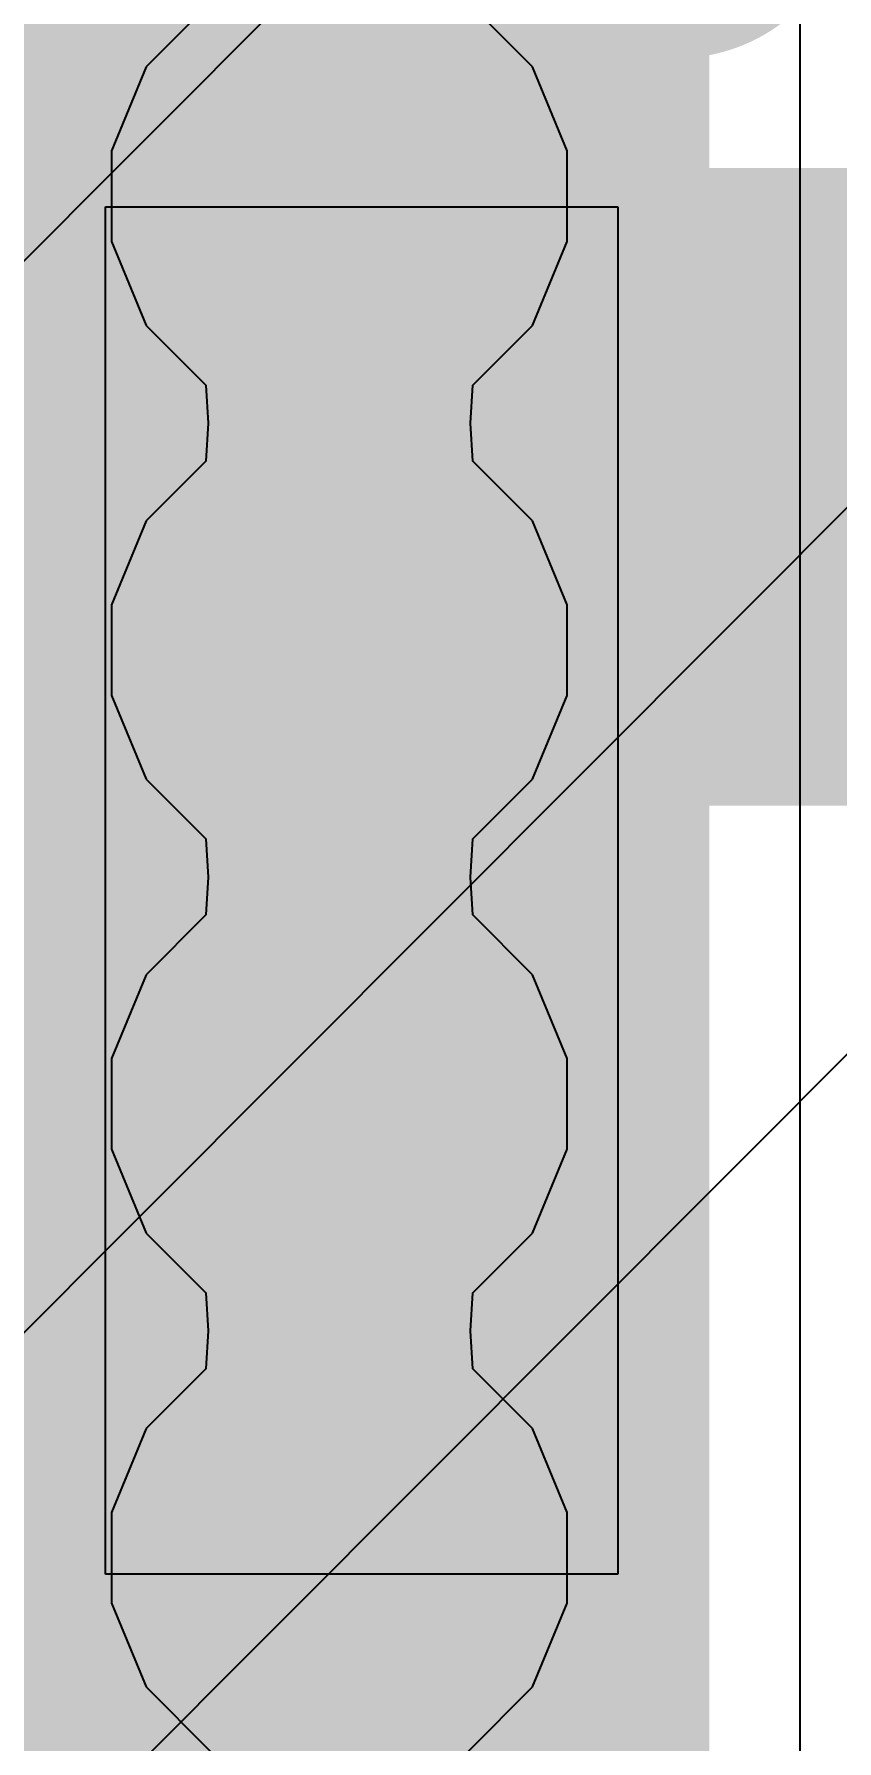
# Model space of a CAD drawing. Header units: inches. Extents: x -6 to 5433, y -4 to 5447.
# Drawn here: x 11.059 to 12.562, y 15.294 to 18.489 of the extents above; entities that cross this region are included whole.
import ezdxf

# ---------------------------------------------------------------- set-up
doc = ezdxf.new("R2010")
doc.units = ezdxf.units.IN
for name, color, linetype in [('Bottom Layer', 5, 'Continuous'), ('Bottom Overlay', 54, 'Continuous'), ('Bottom Paste', 16, 'Continuous'), ('Bottom Solder', 6, 'Continuous'), ('Drill Drawing', 1, 'Continuous'), ('Ground', 16, 'Continuous'), ('Power', 76, 'Continuous'), ('Top Layer', 1, 'Continuous'), ('Top Paste', 8, 'Continuous'), ('Top Solder', 216, 'Continuous'), ('Via Holes', 16, 'Continuous')]:
    doc.layers.add(name, color=color, linetype=linetype)
doc.styles.add('Arial', font='', dxfattribs={"height": 0.2})
doc.styles.get('Arial').set_extended_font_data('Arial')

# ---------------------------------------------------------------- blocks, each defined once
blk = doc.blocks.new('TL3340AF160QG_33')
at = {"layer": 'Top Solder'}
blk.add_line((0.7722, 1.9528), (-5441.5052, 5436.5959), dxfattribs=at)
blk = doc.blocks.new('WQFN_30_EP_2_5_4_5__43')
at = {"layer": 'Top Layer'}
blk.add_hatch(color=1, dxfattribs=at).paths.add_polyline_path([(0.6, 1.6), (0.6, -1.6), (-0.6, -1.6), (-0.6, 1.6)])
at = {"layer": 'Top Solder'}
blk.add_hatch(color=216, dxfattribs=at).paths.add_polyline_path([(0.6508, 1.6508), (0.6508, -1.6508), (-0.6508, -1.6508), (-0.6508, 1.6508)])
at = {"layer": 'Top Paste'}
for p, q in [((-0.48, 1.28), (-0.48, 1.28)), ((-0.48, 1.28), (0.48, 1.28)), ((-0.48, -1.28), (-0.48, 1.28)), ((0.48, 1.28), (0.48, -1.28)), ((0.48, -1.28), (-0.48, -1.28))]:
    blk.add_line(p, q, dxfattribs=at)
at = {"layer": 'Top Solder'}
for p in [(0.6841, 1.9024), (1.4499, 1.6459)]:
    blk.add_line(p, (-5421.1797, -5430.6074), dxfattribs=at)
blk = doc.blocks.new('C___0603_B_175')
at = {"layer": 'Bottom Layer'}
for points in [[(-1.143, -0.4445), (-1.143, 0.4445), (-0.381, 0.4445), (-0.381, -0.4445)], [(0.381, -0.4445), (0.381, 0.4445), (1.143, 0.4445), (1.143, -0.4445)]]:
    blk.add_hatch(color=5, dxfattribs=at).paths.add_polyline_path(points)
at = {"layer": 'Bottom Paste'}
for points in [[(-1.143, -0.4445), (-1.143, 0.4445), (-0.381, 0.4445), (-0.381, -0.4445)], [(0.381, -0.4445), (0.381, 0.4445), (1.143, 0.4445), (1.143, -0.4445)]]:
    blk.add_hatch(color=16, dxfattribs=at).paths.add_polyline_path(points)
at = {"layer": 'Bottom Solder'}
for points in [[(-1.203, -0.5045), (-1.203, 0.5045), (-0.321, 0.5045), (-0.321, -0.5045)], [(0.321, -0.5045), (0.321, 0.5045), (1.203, 0.5045), (1.203, -0.5045)]]:
    blk.add_hatch(color=6, dxfattribs=at).paths.add_polyline_path(points)
at = {"layer": 'Bottom Overlay'}
for points in [[(-1.2446, -0.5334, 0.127, 0.127, 0), (-1.2446, 0.5334, 0.127, 0.127, 0)], [(-1.2446, 0.5334, 0.127, 0.127, 0), (-0.4572, 0.5334, 0.127, 0.127, 0)], [(0.4572, 0.5334, 0.127, 0.127, 0), (1.2446, 0.5334, 0.127, 0.127, 0)], [(1.2446, -0.5334, 0.127, 0.127, 0), (1.2446, 0.5334, 0.127, 0.127, 0)], [(-1.2446, -0.5334, 0.127, 0.127, 0), (-0.4572, -0.5334, 0.127, 0.127, 0)], [(0.4572, -0.5334, 0.127, 0.127, 0), (1.2446, -0.5334, 0.127, 0.127, 0)]]:
    blk.add_lwpolyline(points, format="xyseb", dxfattribs=at)
for points in [[(-1.2764, 0.5334, 0.0635, 0.0635, 1), (-1.2128, 0.5334, 0.0635, 0.0635, 1)], [(-1.2764, 0.5334, 0.0635, 0.0635, 1), (-1.2128, 0.5334, 0.0635, 0.0635, 1)], [(-0.4889, 0.5334, 0.0635, 0.0635, 1), (-0.4254, 0.5334, 0.0635, 0.0635, 1)], [(0.4254, 0.5334, 0.0635, 0.0635, 1), (0.4889, 0.5334, 0.0635, 0.0635, 1)], [(1.2128, 0.5334, 0.0635, 0.0635, 1), (1.2764, 0.5334, 0.0635, 0.0635, 1)], [(1.2128, 0.5334, 0.0635, 0.0635, 1), (1.2764, 0.5334, 0.0635, 0.0635, 1)], [(-1.2764, -0.5334, 0.0635, 0.0635, 1), (-1.2128, -0.5334, 0.0635, 0.0635, 1)], [(-1.2764, -0.5334, 0.0635, 0.0635, 1), (-1.2128, -0.5334, 0.0635, 0.0635, 1)], [(-0.4889, -0.5334, 0.0635, 0.0635, 1), (-0.4254, -0.5334, 0.0635, 0.0635, 1)], [(0.4254, -0.5334, 0.0635, 0.0635, 1), (0.4889, -0.5334, 0.0635, 0.0635, 1)], [(1.2128, -0.5334, 0.0635, 0.0635, 1), (1.2764, -0.5334, 0.0635, 0.0635, 1)], [(1.2128, -0.5334, 0.0635, 0.0635, 1), (1.2764, -0.5334, 0.0635, 0.0635, 1)]]:
    blk.add_lwpolyline(points, format="xyseb", close=True, dxfattribs=at)

msp = doc.modelspace()

# ---------------------------------------------------------------- hatches: boundary and pattern name
at = {"layer": 'Bottom Layer'}
h = msp.add_hatch(color=5, dxfattribs=at)
edge = h.paths.add_edge_path()
edge.add_arc((11.6305, 18.1856), 0.3, 0, 360)
h = msp.add_hatch(color=5, dxfattribs=at)
edge = h.paths.add_edge_path()
edge.add_arc((11.6305, 17.3359), 0.3, 0, 360)
h = msp.add_hatch(color=5, dxfattribs=at)
edge = h.paths.add_edge_path()
edge.add_arc((11.6305, 16.4862), 0.3, 0, 360)
h = msp.add_hatch(color=5, dxfattribs=at)
edge = h.paths.add_edge_path()
edge.add_arc((11.6305, 15.6365), 0.3, 0, 360)
at = {"layer": 'Ground'}
h = msp.add_hatch(color=16, dxfattribs=at)
edge = h.paths.add_edge_path()
edge.add_arc((11.6305, 18.1856), 0.3, 0, 360)
h = msp.add_hatch(color=16, dxfattribs=at)
edge = h.paths.add_edge_path()
edge.add_arc((11.6305, 17.3359), 0.3, 0, 360)
h = msp.add_hatch(color=16, dxfattribs=at)
edge = h.paths.add_edge_path()
edge.add_arc((11.6305, 16.4862), 0.3, 0, 360)
h = msp.add_hatch(color=16, dxfattribs=at)
edge = h.paths.add_edge_path()
edge.add_arc((11.6305, 15.6365), 0.3, 0, 360)
at = {"layer": 'Power'}
h = msp.add_hatch(color=76, dxfattribs=at)
edge = h.paths.add_edge_path()
edge.add_arc((11.6305, 18.1856), 0.3, 0, 360)
h = msp.add_hatch(color=76, dxfattribs=at)
edge = h.paths.add_edge_path()
edge.add_arc((11.6305, 17.3359), 0.3, 0, 360)
h = msp.add_hatch(color=76, dxfattribs=at)
edge = h.paths.add_edge_path()
edge.add_arc((11.6305, 16.4862), 0.3, 0, 360)
h = msp.add_hatch(color=76, dxfattribs=at)
edge = h.paths.add_edge_path()
edge.add_arc((11.6305, 15.6365), 0.3, 0, 360)
at = {"layer": 'Top Layer'}
h = msp.add_hatch(color=1, dxfattribs=at)
edge = h.paths.add_edge_path()
edge.add_arc((11.6305, 18.1856), 0.3, 0, 360)
h = msp.add_hatch(color=1, dxfattribs=at)
edge = h.paths.add_edge_path()
edge.add_arc((11.6305, 17.3359), 0.3, 0, 360)
h = msp.add_hatch(color=1, dxfattribs=at)
edge = h.paths.add_edge_path()
edge.add_arc((11.6305, 16.4862), 0.3, 0, 360)
h = msp.add_hatch(color=1, dxfattribs=at)
edge = h.paths.add_edge_path()
edge.add_arc((11.6305, 15.6365), 0.3, 0, 360)
at = {"layer": 'Via Holes'}
h = msp.add_hatch(color=7, dxfattribs=at)
edge = h.paths.add_edge_path()
edge.add_arc((11.6305, 18.1856), 0.15, 0, 360)
h = msp.add_hatch(color=7, dxfattribs=at)
edge = h.paths.add_edge_path()
edge.add_arc((11.6305, 17.3359), 0.15, 0, 360)
h = msp.add_hatch(color=7, dxfattribs=at)
edge = h.paths.add_edge_path()
edge.add_arc((11.6305, 16.4862), 0.15, 0, 360)
h = msp.add_hatch(color=7, dxfattribs=at)
edge = h.paths.add_edge_path()
edge.add_arc((11.6305, 15.6365), 0.15, 0, 360)

# ---------------------------------------------------------------- linework, layer by layer
at = {"layer": 'Drill Drawing'}
for points in [[(11.3765, 18.4396, 0.0508, 0.0508, 0), (11.8845, 18.4396, 0.0508, 0.0508, 0)], [(11.3765, 17.9316, 0.0508, 0.0508, 0), (11.3765, 18.4396, 0.0508, 0.0508, 0)], [(11.8845, 17.9316, 0.0508, 0.0508, 0), (11.8845, 18.4396, 0.0508, 0.0508, 0)], [(11.4781, 18.338, 0.0508, 0.0508, 0), (11.7829, 18.338, 0.0508, 0.0508, 0)], [(11.4781, 18.0332, 0.0508, 0.0508, 0), (11.4781, 18.338, 0.0508, 0.0508, 0)], [(11.7829, 18.0332, 0.0508, 0.0508, 0), (11.7829, 18.338, 0.0508, 0.0508, 0)], [(11.4781, 18.0332, 0.0508, 0.0508, 0), (11.7829, 18.0332, 0.0508, 0.0508, 0)], [(11.3765, 17.9316, 0.0508, 0.0508, 0), (11.8845, 17.9316, 0.0508, 0.0508, 0)], [(11.3765, 17.5899, 0.0508, 0.0508, 0), (11.8845, 17.5899, 0.0508, 0.0508, 0)], [(11.3765, 17.0819, 0.0508, 0.0508, 0), (11.3765, 17.5899, 0.0508, 0.0508, 0)], [(11.8845, 17.0819, 0.0508, 0.0508, 0), (11.8845, 17.5899, 0.0508, 0.0508, 0)], [(11.4781, 17.4883, 0.0508, 0.0508, 0), (11.7829, 17.4883, 0.0508, 0.0508, 0)], [(11.4781, 17.1835, 0.0508, 0.0508, 0), (11.4781, 17.4883, 0.0508, 0.0508, 0)], [(11.7829, 17.1835, 0.0508, 0.0508, 0), (11.7829, 17.4883, 0.0508, 0.0508, 0)], [(11.4781, 17.1835, 0.0508, 0.0508, 0), (11.7829, 17.1835, 0.0508, 0.0508, 0)], [(11.3765, 17.0819, 0.0508, 0.0508, 0), (11.8845, 17.0819, 0.0508, 0.0508, 0)], [(11.3765, 16.7402, 0.0508, 0.0508, 0), (11.8845, 16.7402, 0.0508, 0.0508, 0)], [(11.3765, 16.2322, 0.0508, 0.0508, 0), (11.3765, 16.7402, 0.0508, 0.0508, 0)], [(11.8845, 16.2322, 0.0508, 0.0508, 0), (11.8845, 16.7402, 0.0508, 0.0508, 0)], [(11.4781, 16.6386, 0.0508, 0.0508, 0), (11.7829, 16.6386, 0.0508, 0.0508, 0)], [(11.4781, 16.3338, 0.0508, 0.0508, 0), (11.4781, 16.6386, 0.0508, 0.0508, 0)], [(11.7829, 16.3338, 0.0508, 0.0508, 0), (11.7829, 16.6386, 0.0508, 0.0508, 0)], [(11.4781, 16.3338, 0.0508, 0.0508, 0), (11.7829, 16.3338, 0.0508, 0.0508, 0)], [(11.3765, 16.2322, 0.0508, 0.0508, 0), (11.8845, 16.2322, 0.0508, 0.0508, 0)], [(11.3765, 15.8905, 0.0508, 0.0508, 0), (11.8845, 15.8905, 0.0508, 0.0508, 0)], [(11.3765, 15.3825, 0.0508, 0.0508, 0), (11.3765, 15.8905, 0.0508, 0.0508, 0)], [(11.8845, 15.3825, 0.0508, 0.0508, 0), (11.8845, 15.8905, 0.0508, 0.0508, 0)], [(11.4781, 15.7889, 0.0508, 0.0508, 0), (11.7829, 15.7889, 0.0508, 0.0508, 0)], [(11.4781, 15.4841, 0.0508, 0.0508, 0), (11.4781, 15.7889, 0.0508, 0.0508, 0)], [(11.7829, 15.4841, 0.0508, 0.0508, 0), (11.7829, 15.7889, 0.0508, 0.0508, 0)], [(11.4781, 15.4841, 0.0508, 0.0508, 0), (11.7829, 15.4841, 0.0508, 0.0508, 0)], [(11.3765, 15.3825, 0.0508, 0.0508, 0), (11.8845, 15.3825, 0.0508, 0.0508, 0)]]:
    msp.add_lwpolyline(points, format="xyseb", dxfattribs=at)
for points in [[(11.3638, 18.4396, 0.0254, 0.0254, 1), (11.3892, 18.4396, 0.0254, 0.0254, 1)], [(11.3638, 18.4396, 0.0254, 0.0254, 1), (11.3892, 18.4396, 0.0254, 0.0254, 1)], [(11.8718, 18.4396, 0.0254, 0.0254, 1), (11.8972, 18.4396, 0.0254, 0.0254, 1)], [(11.8718, 18.4396, 0.0254, 0.0254, 1), (11.8972, 18.4396, 0.0254, 0.0254, 1)], [(11.4654, 18.338, 0.0254, 0.0254, 1), (11.4908, 18.338, 0.0254, 0.0254, 1)], [(11.4654, 18.338, 0.0254, 0.0254, 1), (11.4908, 18.338, 0.0254, 0.0254, 1)], [(11.7702, 18.338, 0.0254, 0.0254, 1), (11.7956, 18.338, 0.0254, 0.0254, 1)], [(11.7702, 18.338, 0.0254, 0.0254, 1), (11.7956, 18.338, 0.0254, 0.0254, 1)], [(11.4654, 18.0332, 0.0254, 0.0254, 1), (11.4908, 18.0332, 0.0254, 0.0254, 1)], [(11.4654, 18.0332, 0.0254, 0.0254, 1), (11.4908, 18.0332, 0.0254, 0.0254, 1)], [(11.7702, 18.0332, 0.0254, 0.0254, 1), (11.7956, 18.0332, 0.0254, 0.0254, 1)], [(11.7702, 18.0332, 0.0254, 0.0254, 1), (11.7956, 18.0332, 0.0254, 0.0254, 1)], [(11.3638, 17.9316, 0.0254, 0.0254, 1), (11.3892, 17.9316, 0.0254, 0.0254, 1)], [(11.3638, 17.9316, 0.0254, 0.0254, 1), (11.3892, 17.9316, 0.0254, 0.0254, 1)], [(11.8718, 17.9316, 0.0254, 0.0254, 1), (11.8972, 17.9316, 0.0254, 0.0254, 1)], [(11.8718, 17.9316, 0.0254, 0.0254, 1), (11.8972, 17.9316, 0.0254, 0.0254, 1)], [(11.3638, 17.5899, 0.0254, 0.0254, 1), (11.3892, 17.5899, 0.0254, 0.0254, 1)], [(11.3638, 17.5899, 0.0254, 0.0254, 1), (11.3892, 17.5899, 0.0254, 0.0254, 1)], [(11.8718, 17.5899, 0.0254, 0.0254, 1), (11.8972, 17.5899, 0.0254, 0.0254, 1)], [(11.8718, 17.5899, 0.0254, 0.0254, 1), (11.8972, 17.5899, 0.0254, 0.0254, 1)], [(11.4654, 17.4883, 0.0254, 0.0254, 1), (11.4908, 17.4883, 0.0254, 0.0254, 1)], [(11.4654, 17.4883, 0.0254, 0.0254, 1), (11.4908, 17.4883, 0.0254, 0.0254, 1)], [(11.7702, 17.4883, 0.0254, 0.0254, 1), (11.7956, 17.4883, 0.0254, 0.0254, 1)], [(11.7702, 17.4883, 0.0254, 0.0254, 1), (11.7956, 17.4883, 0.0254, 0.0254, 1)], [(11.4654, 17.1835, 0.0254, 0.0254, 1), (11.4908, 17.1835, 0.0254, 0.0254, 1)], [(11.4654, 17.1835, 0.0254, 0.0254, 1), (11.4908, 17.1835, 0.0254, 0.0254, 1)], [(11.7702, 17.1835, 0.0254, 0.0254, 1), (11.7956, 17.1835, 0.0254, 0.0254, 1)], [(11.7702, 17.1835, 0.0254, 0.0254, 1), (11.7956, 17.1835, 0.0254, 0.0254, 1)], [(11.3638, 17.0819, 0.0254, 0.0254, 1), (11.3892, 17.0819, 0.0254, 0.0254, 1)], [(11.3638, 17.0819, 0.0254, 0.0254, 1), (11.3892, 17.0819, 0.0254, 0.0254, 1)], [(11.8718, 17.0819, 0.0254, 0.0254, 1), (11.8972, 17.0819, 0.0254, 0.0254, 1)], [(11.8718, 17.0819, 0.0254, 0.0254, 1), (11.8972, 17.0819, 0.0254, 0.0254, 1)], [(11.3638, 16.7402, 0.0254, 0.0254, 1), (11.3892, 16.7402, 0.0254, 0.0254, 1)], [(11.3638, 16.7402, 0.0254, 0.0254, 1), (11.3892, 16.7402, 0.0254, 0.0254, 1)], [(11.8718, 16.7402, 0.0254, 0.0254, 1), (11.8972, 16.7402, 0.0254, 0.0254, 1)], [(11.8718, 16.7402, 0.0254, 0.0254, 1), (11.8972, 16.7402, 0.0254, 0.0254, 1)], [(11.4654, 16.6386, 0.0254, 0.0254, 1), (11.4908, 16.6386, 0.0254, 0.0254, 1)], [(11.4654, 16.6386, 0.0254, 0.0254, 1), (11.4908, 16.6386, 0.0254, 0.0254, 1)], [(11.7702, 16.6386, 0.0254, 0.0254, 1), (11.7956, 16.6386, 0.0254, 0.0254, 1)], [(11.7702, 16.6386, 0.0254, 0.0254, 1), (11.7956, 16.6386, 0.0254, 0.0254, 1)], [(11.4654, 16.3338, 0.0254, 0.0254, 1), (11.4908, 16.3338, 0.0254, 0.0254, 1)], [(11.4654, 16.3338, 0.0254, 0.0254, 1), (11.4908, 16.3338, 0.0254, 0.0254, 1)], [(11.7702, 16.3338, 0.0254, 0.0254, 1), (11.7956, 16.3338, 0.0254, 0.0254, 1)], [(11.7702, 16.3338, 0.0254, 0.0254, 1), (11.7956, 16.3338, 0.0254, 0.0254, 1)], [(11.3638, 16.2322, 0.0254, 0.0254, 1), (11.3892, 16.2322, 0.0254, 0.0254, 1)], [(11.3638, 16.2322, 0.0254, 0.0254, 1), (11.3892, 16.2322, 0.0254, 0.0254, 1)], [(11.8718, 16.2322, 0.0254, 0.0254, 1), (11.8972, 16.2322, 0.0254, 0.0254, 1)], [(11.8718, 16.2322, 0.0254, 0.0254, 1), (11.8972, 16.2322, 0.0254, 0.0254, 1)], [(11.3638, 15.8905, 0.0254, 0.0254, 1), (11.3892, 15.8905, 0.0254, 0.0254, 1)], [(11.3638, 15.8905, 0.0254, 0.0254, 1), (11.3892, 15.8905, 0.0254, 0.0254, 1)], [(11.8718, 15.8905, 0.0254, 0.0254, 1), (11.8972, 15.8905, 0.0254, 0.0254, 1)], [(11.8718, 15.8905, 0.0254, 0.0254, 1), (11.8972, 15.8905, 0.0254, 0.0254, 1)], [(11.4654, 15.7889, 0.0254, 0.0254, 1), (11.4908, 15.7889, 0.0254, 0.0254, 1)], [(11.4654, 15.7889, 0.0254, 0.0254, 1), (11.4908, 15.7889, 0.0254, 0.0254, 1)], [(11.7702, 15.7889, 0.0254, 0.0254, 1), (11.7956, 15.7889, 0.0254, 0.0254, 1)], [(11.7702, 15.7889, 0.0254, 0.0254, 1), (11.7956, 15.7889, 0.0254, 0.0254, 1)], [(11.4654, 15.4841, 0.0254, 0.0254, 1), (11.4908, 15.4841, 0.0254, 0.0254, 1)], [(11.4654, 15.4841, 0.0254, 0.0254, 1), (11.4908, 15.4841, 0.0254, 0.0254, 1)], [(11.7702, 15.4841, 0.0254, 0.0254, 1), (11.7956, 15.4841, 0.0254, 0.0254, 1)], [(11.7702, 15.4841, 0.0254, 0.0254, 1), (11.7956, 15.4841, 0.0254, 0.0254, 1)], [(11.3638, 15.3825, 0.0254, 0.0254, 1), (11.3892, 15.3825, 0.0254, 0.0254, 1)], [(11.3638, 15.3825, 0.0254, 0.0254, 1), (11.3892, 15.3825, 0.0254, 0.0254, 1)], [(11.8718, 15.3825, 0.0254, 0.0254, 1), (11.8972, 15.3825, 0.0254, 0.0254, 1)], [(11.8718, 15.3825, 0.0254, 0.0254, 1), (11.8972, 15.3825, 0.0254, 0.0254, 1)]]:
    msp.add_lwpolyline(points, format="xyseb", close=True, dxfattribs=at)
at = {"layer": 'Power'}
for p, q in [((11.3887, 18.5476), (11.2685, 18.4275)), ((11.9925, 18.4275), (11.8724, 18.5476)), ((11.2685, 18.4275), (11.2035, 18.2705)), ((12.0575, 18.2705), (11.9925, 18.4275)), ((11.2035, 18.2705), (11.2035, 18.1007)), ((12.0575, 18.1007), (12.0575, 18.2705)), ((11.2035, 18.1007), (11.2685, 17.9437)), ((11.9925, 17.9437), (12.0575, 18.1007)), ((11.2685, 17.9437), (11.3804, 17.8319)), ((11.8807, 17.8319), (11.9925, 17.9437)), ((11.3804, 17.8319), (11.3848, 17.7607)), ((11.8763, 17.7608), (11.8807, 17.8319)), ((11.3848, 17.7607), (11.3804, 17.6896)), ((11.8807, 17.6896), (11.8763, 17.7608)), ((11.3804, 17.6896), (11.2685, 17.5778)), ((11.9925, 17.5778), (11.8807, 17.6896)), ((11.2685, 17.5778), (11.2035, 17.4208)), ((12.0575, 17.4208), (11.9925, 17.5778)), ((11.2035, 17.4208), (11.2035, 17.251)), ((12.0575, 17.251), (12.0575, 17.4208)), ((11.2035, 17.251), (11.2685, 17.094)), ((11.9925, 17.094), (12.0575, 17.251)), ((11.2685, 17.094), (11.3804, 16.9822)), ((11.8807, 16.9822), (11.9925, 17.094)), ((11.3804, 16.9822), (11.3848, 16.911)), ((11.8763, 16.911), (11.8807, 16.9822)), ((11.3848, 16.911), (11.3804, 16.8399)), ((11.8807, 16.8399), (11.8763, 16.911)), ((11.3804, 16.8399), (11.2685, 16.7281)), ((11.9925, 16.7281), (11.8807, 16.8399)), ((11.2685, 16.7281), (11.2035, 16.5711)), ((12.0575, 16.5711), (11.9925, 16.7281)), ((11.2035, 16.5711), (11.2035, 16.4012)), ((12.0575, 16.4012), (12.0575, 16.5711)), ((11.2035, 16.4012), (11.2685, 16.2443)), ((11.9925, 16.2443), (12.0575, 16.4012)), ((11.2685, 16.2443), (11.3804, 16.1325)), ((11.8807, 16.1325), (11.9925, 16.2443)), ((11.3804, 16.1325), (11.3848, 16.0613)), ((11.8763, 16.0613), (11.8807, 16.1325)), ((11.3848, 16.0613), (11.3804, 15.9902)), ((11.8807, 15.9902), (11.8763, 16.0613)), ((11.3804, 15.9902), (11.2685, 15.8783)), ((11.9925, 15.8783), (11.8807, 15.9902)), ((11.2685, 15.8783), (11.2035, 15.7214)), ((12.0575, 15.7214), (11.9925, 15.8783)), ((11.2035, 15.7214), (11.2035, 15.5515)), ((12.0575, 15.5515), (12.0575, 15.7214)), ((11.2035, 15.5515), (11.2685, 15.3946)), ((11.9925, 15.3946), (12.0575, 15.5515)), ((11.2685, 15.3946), (11.3887, 15.2745)), ((11.8724, 15.2745), (11.9925, 15.3946))]:
    msp.add_line(p, q, dxfattribs=at)
at = {"layer": 'Top Layer'}
for p, q in [((12.4928, 18.5128), (12.4928, 17.6587)), ((12.4928, 17.6587), (12.4928, 16.4588)), ((12.4928, 16.4588), (12.4928, 15.2587))]:
    msp.add_line(p, q, dxfattribs=at)
for points in [[(11.6305, 18.1348, 0.127, 0.127, 0), (11.6724, 18.0929, 0.127, 0.127, 0)], [(11.6724, 17.4893, 0.127, 0.127, 0), (11.6724, 18.0929, 0.127, 0.127, 0)]]:
    msp.add_lwpolyline(points, format="xyseb", dxfattribs=at)
for points in [[(11.5988, 18.1348, 0.0635, 0.0635, 1), (11.6623, 18.1348, 0.0635, 0.0635, 1)], [(11.6407, 18.0929, 0.0635, 0.0635, 1), (11.7042, 18.0929, 0.0635, 0.0635, 1)], [(11.6407, 18.0929, 0.0635, 0.0635, 1), (11.7042, 18.0929, 0.0635, 0.0635, 1)], [(11.6407, 17.4893, 0.0635, 0.0635, 1), (11.7042, 17.4893, 0.0635, 0.0635, 1)]]:
    msp.add_lwpolyline(points, format="xyseb", close=True, dxfattribs=at)

# ---------------------------------------------------------------- block references
for name, p, rotation in [('TL3340AF160QG_33', (-3.7438, 5.9879), 270), ('WQFN_30_EP_2_5_4_5__43', (11.6724, 16.8857), 180)]:
    msp.add_blockref(name, p, dxfattribs=dict(rotation=rotation))
msp.add_blockref('C___0603_B_175', (13.4443, 17.6412))

# ---------------------------------------------------------------- texts
at = {"layer": 'Bottom Overlay', "style": 'Arial', "text_generation_flag": 2}
for s, p in [('C59', (12.6483, 18.4522)), ('C58', (11.9104, 17.4048))]:
    msp.add_text(s, height=0.762, dxfattribs=at).set_placement(p)
msp.add_text('R60', height=0.762, rotation=270, dxfattribs=at).set_placement((10.8388, 15.1182))

doc.saveas('drawing.dxf')
